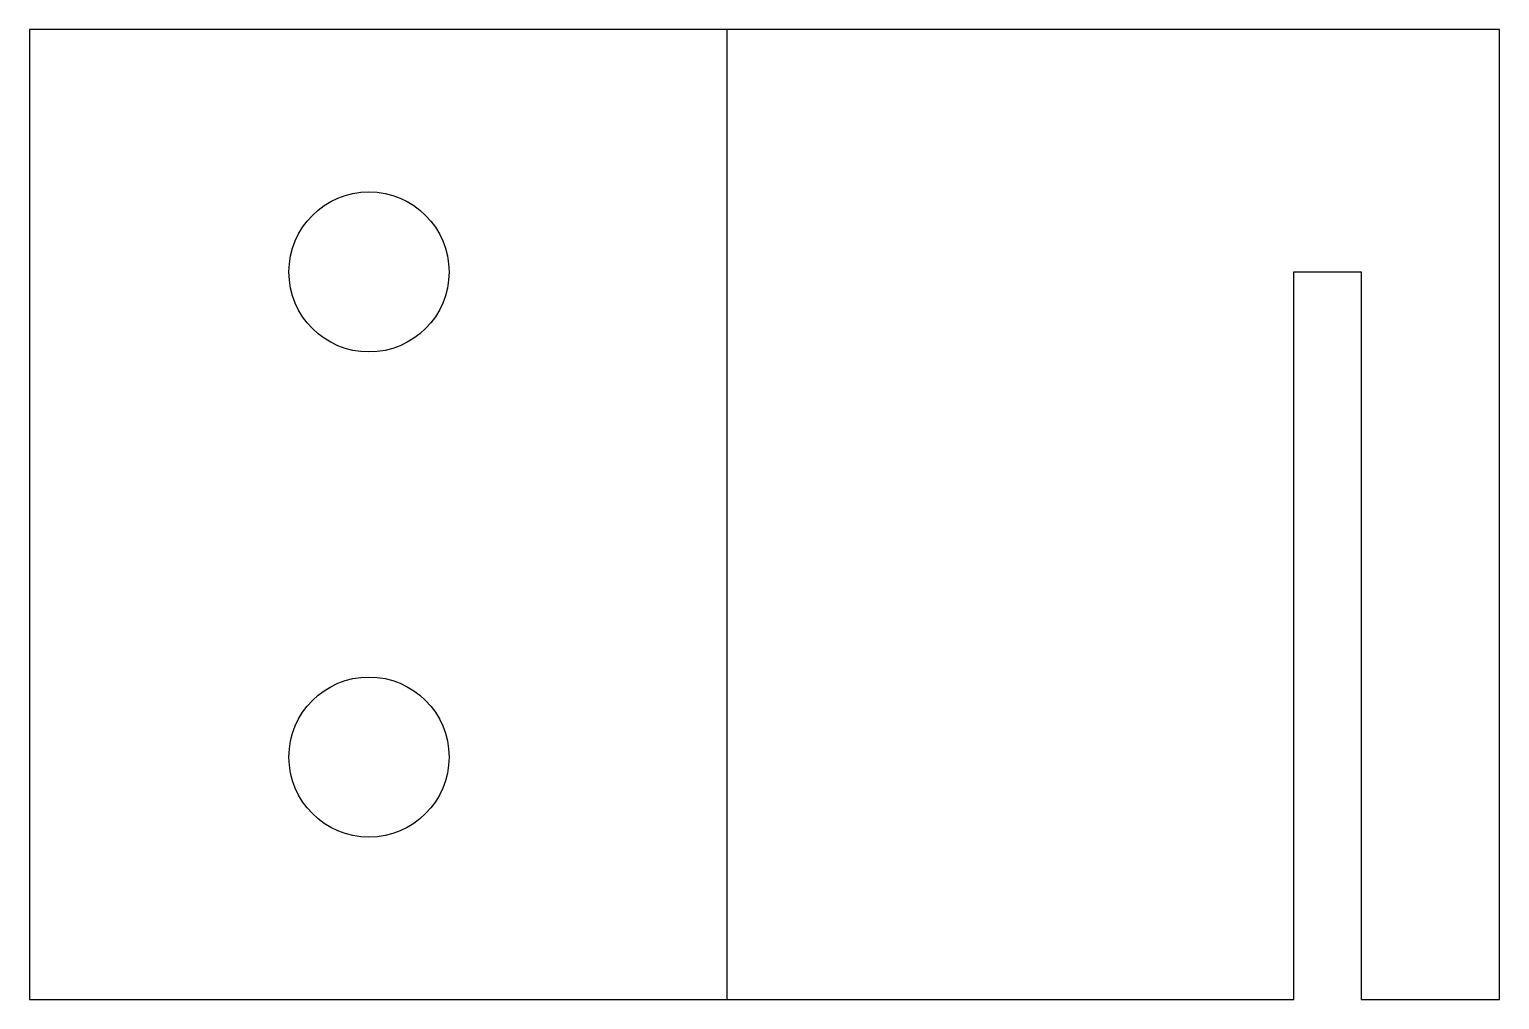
# Model space of a CAD drawing. Header units: millimetres. Extents: x -14 to 46.6, y -20 to 20.
import ezdxf

# ---------------------------------------------------------------- set-up
doc = ezdxf.new("R2010")
doc.units = ezdxf.units.MM
doc.layers.add('BEND', color=1, linetype='Continuous')
doc.layers.add('CUT', color=7, linetype='Continuous')

msp = doc.modelspace()

# ---------------------------------------------------------------- linework, layer by layer
at = {"layer": 'BEND'}
msp.add_line((14.767, -20), (14.767, 20), dxfattribs=at)
at = {"layer": 'CUT'}
for p, q in [((46.615, 20), (-14, 20)), ((-14, 20), (-14, -20)), ((46.615, -20), (46.615, 20)), ((38.135, -20), (38.135, 10)), ((38.135, 10), (40.905, 10)), ((40.905, 10), (40.905, -20)), ((-14, -20), (38.135, -20)), ((40.905, -20), (46.615, -20))]:
    msp.add_line(p, q, dxfattribs=at)
for centre in [(0, 10), (0, -10)]:
    msp.add_circle(centre, 3.3, dxfattribs=at)

doc.saveas('drawing.dxf')
